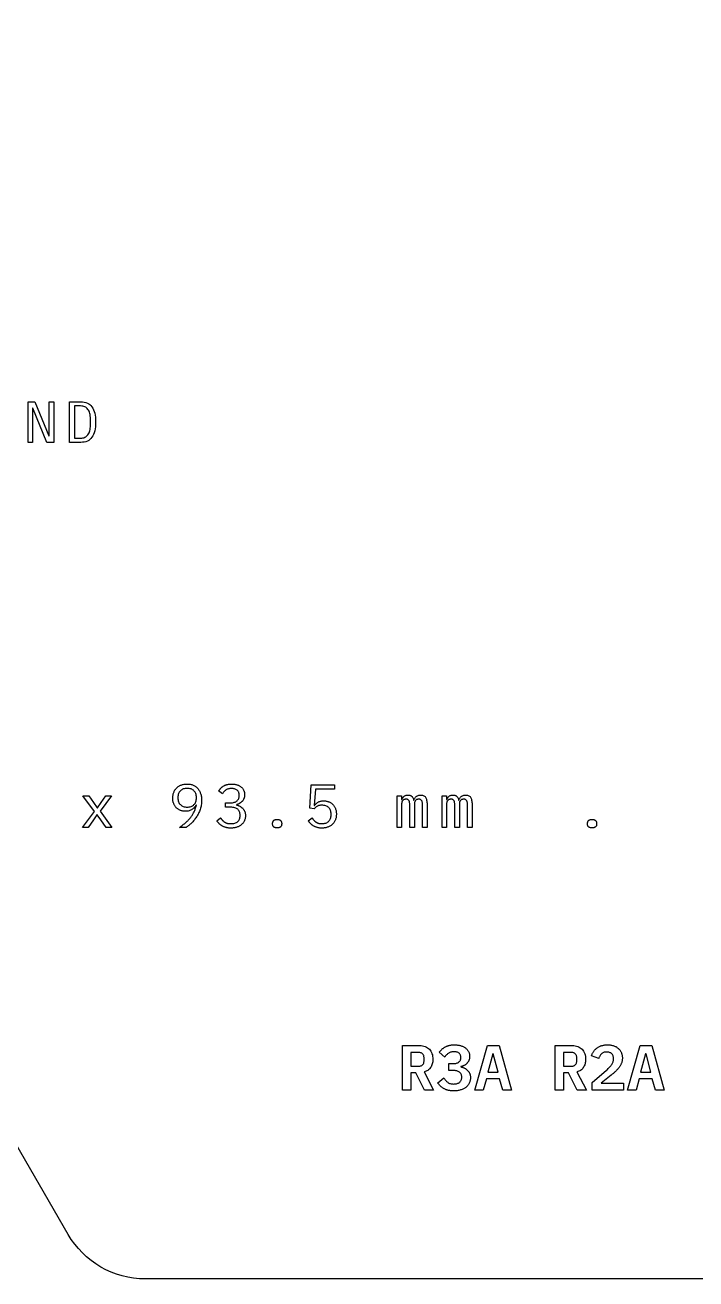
# Model space of a CAD drawing. Header units: metres. Extents: x 0 to 107, y 0 to 94.
# Drawn here: x 24.03 to 48.18, y 0 to 45.17 of the extents above; entities that cross this region are included whole.
import ezdxf

# ---------------------------------------------------------------- set-up
doc = ezdxf.new("R2010")
doc.units = ezdxf.units.M
doc.layers.add('ENGRAVE', color=7, linetype='Continuous')
doc.layers.add('OUTLINE', color=7, linetype='Continuous')

msp = doc.modelspace()

# ---------------------------------------------------------------- linework, layer by layer
at = {"layer": 'ENGRAVE'}
for points in [[(24.899, 31.598), (25.058, 31.598), (25.058, 30.133), (24.808, 30.133), (24.309, 31.367), (24.294, 31.367), (24.294, 30.133), (24.134, 30.133), (24.134, 31.598), (24.384, 31.598), (24.884, 30.364), (24.899, 30.364), (24.899, 31.598)], [(26.467, 31.365), (26.494, 31.31), (26.517, 31.25), (26.536, 31.184), (26.55, 31.113), (26.56, 31.036), (26.567, 30.954), (26.569, 30.866), (26.567, 30.778), (26.56, 30.695), (26.55, 30.618), (26.536, 30.547), (26.517, 30.481), (26.494, 30.421), (26.467, 30.366), (26.436, 30.317), (26.401, 30.274), (26.362, 30.237), (26.318, 30.205), (26.27, 30.179), (26.218, 30.159), (26.161, 30.144), (26.1, 30.136), (26.035, 30.133), (25.626, 30.133), (25.626, 31.598), (26.035, 31.598), (26.1, 31.596), (26.161, 31.587), (26.218, 31.572), (26.27, 31.552), (26.318, 31.526), (26.362, 31.495), (26.401, 31.457), (26.436, 31.414), (26.467, 31.365)], [(26.332, 30.475), (26.347, 30.513), (26.359, 30.555), (26.369, 30.599), (26.376, 30.647), (26.38, 30.698), (26.382, 30.752), (26.382, 30.979), (26.38, 31.033), (26.376, 31.084), (26.369, 31.132), (26.359, 31.176), (26.347, 31.218), (26.332, 31.256), (26.313, 31.291), (26.293, 31.323), (26.269, 31.352), (26.242, 31.377), (26.213, 31.398), (26.182, 31.415), (26.147, 31.428), (26.11, 31.438), (26.07, 31.443), (26.027, 31.445), (25.802, 31.445), (25.802, 30.286), (26.027, 30.286), (26.07, 30.288), (26.11, 30.294), (26.147, 30.303), (26.182, 30.316), (26.213, 30.334), (26.242, 30.354), (26.269, 30.379), (26.293, 30.408), (26.313, 30.44), (26.332, 30.475)], [(30.256, 16.737), (30.238, 16.704), (30.219, 16.672), (30.199, 16.64), (30.179, 16.61), (30.158, 16.58), (30.136, 16.551), (30.114, 16.523), (30.091, 16.496), (30.068, 16.47), (30.044, 16.445), (30.02, 16.42), (29.996, 16.397), (29.971, 16.375), (29.947, 16.354), (29.923, 16.334), (29.899, 16.315), (29.875, 16.297), (29.851, 16.281), (29.828, 16.265), (29.59, 16.265), (29.621, 16.288), (29.651, 16.31), (29.68, 16.332), (29.708, 16.354), (29.736, 16.376), (29.763, 16.398), (29.788, 16.42), (29.813, 16.441), (29.837, 16.463), (29.861, 16.485), (29.883, 16.507), (29.905, 16.529), (29.927, 16.552), (29.947, 16.574), (29.967, 16.597), (29.986, 16.621), (30.004, 16.644), (30.022, 16.668), (30.039, 16.693), (30.055, 16.717), (30.07, 16.743), (30.085, 16.768), (30.098, 16.794), (30.111, 16.821), (30.124, 16.848), (30.136, 16.876), (30.147, 16.905), (30.158, 16.934), (30.168, 16.965), (30.177, 16.996), (30.186, 17.029), (30.195, 17.062), (30.184, 17.066), (30.169, 17.043), (30.153, 17.021), (30.137, 17), (30.119, 16.98), (30.1, 16.96), (30.08, 16.942), (30.059, 16.925), (30.038, 16.909), (30.015, 16.894), (29.99, 16.881), (29.963, 16.871), (29.935, 16.862), (29.905, 16.855), (29.874, 16.85), (29.84, 16.847), (29.806, 16.846), (29.781, 16.847), (29.756, 16.848), (29.732, 16.851), (29.708, 16.854), (29.686, 16.859), (29.663, 16.865), (29.641, 16.871), (29.62, 16.879), (29.599, 16.888), (29.579, 16.897), (29.56, 16.908), (29.541, 16.919), (29.523, 16.932), (29.506, 16.945), (29.49, 16.959), (29.474, 16.974), (29.46, 16.99), (29.446, 17.006), (29.433, 17.024), (29.421, 17.042), (29.409, 17.061), (29.399, 17.08), (29.389, 17.101), (29.38, 17.122), (29.372, 17.144), (29.365, 17.167), (29.359, 17.191), (29.354, 17.215), (29.351, 17.24), (29.348, 17.266), (29.346, 17.292), (29.346, 17.319), (29.346, 17.347), (29.348, 17.374), (29.351, 17.401), (29.355, 17.427), (29.36, 17.452), (29.366, 17.477), (29.374, 17.501), (29.382, 17.525), (29.392, 17.548), (29.402, 17.57), (29.414, 17.591), (29.426, 17.612), (29.44, 17.631), (29.454, 17.65), (29.47, 17.668), (29.487, 17.685), (29.504, 17.702), (29.522, 17.717), (29.542, 17.732), (29.562, 17.745), (29.583, 17.758), (29.604, 17.769), (29.627, 17.78), (29.65, 17.79), (29.675, 17.799), (29.7, 17.806), (29.725, 17.813), (29.751, 17.818), (29.778, 17.822), (29.806, 17.825), (29.834, 17.827), (29.863, 17.827), (29.893, 17.827), (29.922, 17.825), (29.95, 17.822), (29.978, 17.817), (30.005, 17.811), (30.031, 17.804), (30.056, 17.796), (30.081, 17.787), (30.104, 17.776), (30.127, 17.764), (30.149, 17.751), (30.17, 17.737), (30.19, 17.722), (30.209, 17.706), (30.227, 17.688), (30.244, 17.67), (30.261, 17.651), (30.276, 17.63), (30.29, 17.608), (30.304, 17.586), (30.316, 17.562), (30.328, 17.537), (30.338, 17.511), (30.348, 17.484), (30.356, 17.456), (30.364, 17.428), (30.37, 17.398), (30.375, 17.368), (30.379, 17.336), (30.382, 17.304), (30.384, 17.271), (30.384, 17.238), (30.383, 17.195), (30.381, 17.153), (30.377, 17.112), (30.371, 17.071), (30.364, 17.031), (30.355, 16.992), (30.345, 16.953), (30.332, 16.915), (30.319, 16.878), (30.305, 16.842), (30.29, 16.806), (30.273, 16.771), (30.256, 16.737)], [(30.185, 17.219), (30.192, 17.252), (30.196, 17.288), (30.197, 17.326), (30.197, 17.343), (30.196, 17.381), (30.192, 17.417), (30.185, 17.451), (30.175, 17.482), (30.163, 17.511), (30.148, 17.538), (30.131, 17.563), (30.11, 17.585), (30.087, 17.605), (30.062, 17.623), (30.035, 17.638), (30.005, 17.65), (29.974, 17.659), (29.94, 17.666), (29.903, 17.67), (29.865, 17.671), (29.826, 17.67), (29.79, 17.666), (29.756, 17.659), (29.724, 17.65), (29.695, 17.638), (29.668, 17.623), (29.643, 17.605), (29.62, 17.585), (29.599, 17.563), (29.582, 17.538), (29.567, 17.511), (29.554, 17.482), (29.545, 17.451), (29.538, 17.417), (29.534, 17.381), (29.533, 17.343), (29.533, 17.326), (29.534, 17.288), (29.538, 17.252), (29.545, 17.219), (29.554, 17.187), (29.567, 17.158), (29.582, 17.131), (29.599, 17.106), (29.62, 17.084), (29.643, 17.064), (29.668, 17.046), (29.695, 17.031), (29.724, 17.019), (29.756, 17.01), (29.79, 17.003), (29.826, 16.999), (29.865, 16.998), (29.903, 16.999), (29.94, 17.003), (29.974, 17.01), (30.005, 17.019), (30.035, 17.031), (30.062, 17.046), (30.087, 17.064), (30.11, 17.084), (30.131, 17.106), (30.148, 17.131), (30.163, 17.158), (30.175, 17.187), (30.185, 17.219)], [(31.72, 17.303), (31.729, 17.327), (31.735, 17.351), (31.739, 17.378), (31.74, 17.405), (31.74, 17.42), (31.739, 17.45), (31.735, 17.478), (31.729, 17.504), (31.721, 17.528), (31.71, 17.55), (31.696, 17.571), (31.68, 17.589), (31.662, 17.605), (31.642, 17.62), (31.62, 17.632), (31.597, 17.643), (31.572, 17.651), (31.546, 17.658), (31.518, 17.663), (31.489, 17.666), (31.459, 17.667), (31.428, 17.666), (31.4, 17.663), (31.373, 17.659), (31.347, 17.653), (31.323, 17.646), (31.3, 17.636), (31.279, 17.626), (31.259, 17.613), (31.241, 17.599), (31.223, 17.584), (31.206, 17.568), (31.19, 17.55), (31.175, 17.532), (31.161, 17.513), (31.148, 17.492), (31.135, 17.471), (30.997, 17.577), (31.004, 17.588), (31.012, 17.6), (31.02, 17.611), (31.028, 17.622), (31.037, 17.634), (31.047, 17.645), (31.057, 17.657), (31.067, 17.668), (31.078, 17.679), (31.089, 17.69), (31.1, 17.7), (31.112, 17.71), (31.125, 17.72), (31.138, 17.73), (31.151, 17.739), (31.165, 17.748), (31.179, 17.757), (31.194, 17.765), (31.209, 17.773), (31.225, 17.78), (31.242, 17.787), (31.259, 17.794), (31.277, 17.8), (31.295, 17.805), (31.313, 17.811), (31.333, 17.815), (31.353, 17.819), (31.374, 17.822), (31.395, 17.824), (31.417, 17.826), (31.44, 17.827), (31.463, 17.827), (31.488, 17.827), (31.512, 17.826), (31.535, 17.824), (31.559, 17.821), (31.582, 17.817), (31.604, 17.813), (31.626, 17.808), (31.648, 17.802), (31.669, 17.795), (31.689, 17.788), (31.709, 17.78), (31.728, 17.771), (31.746, 17.761), (31.764, 17.751), (31.781, 17.739), (31.797, 17.727), (31.813, 17.715), (31.828, 17.701), (31.841, 17.687), (31.854, 17.672), (31.866, 17.656), (31.878, 17.64), (31.888, 17.623), (31.897, 17.605), (31.906, 17.587), (31.913, 17.568), (31.92, 17.548), (31.925, 17.528), (31.929, 17.507), (31.931, 17.485), (31.933, 17.463), (31.934, 17.44), (31.933, 17.422), (31.932, 17.404), (31.931, 17.386), (31.928, 17.369), (31.925, 17.353), (31.921, 17.337), (31.916, 17.321), (31.911, 17.306), (31.905, 17.291), (31.898, 17.277), (31.891, 17.264), (31.883, 17.25), (31.875, 17.238), (31.866, 17.226), (31.857, 17.214), (31.847, 17.203), (31.836, 17.192), (31.826, 17.181), (31.814, 17.171), (31.803, 17.162), (31.79, 17.153), (31.778, 17.144), (31.765, 17.136), (31.751, 17.128), (31.737, 17.12), (31.723, 17.113), (31.709, 17.107), (31.695, 17.101), (31.68, 17.095), (31.665, 17.09), (31.65, 17.086), (31.635, 17.082), (31.635, 17.073), (31.65, 17.069), (31.666, 17.065), (31.682, 17.061), (31.697, 17.055), (31.713, 17.05), (31.728, 17.044), (31.743, 17.037), (31.758, 17.03), (31.772, 17.022), (31.787, 17.014), (31.8, 17.005), (31.814, 16.996), (31.827, 16.986), (31.839, 16.975), (31.852, 16.964), (31.863, 16.953), (31.875, 16.941), (31.885, 16.928), (31.895, 16.915), (31.905, 16.901), (31.914, 16.886), (31.922, 16.871), (31.93, 16.855), (31.937, 16.838), (31.944, 16.821), (31.949, 16.804), (31.954, 16.786), (31.958, 16.767), (31.961, 16.747), (31.963, 16.727), (31.964, 16.707), (31.965, 16.686), (31.964, 16.661), (31.962, 16.637), (31.959, 16.614), (31.955, 16.591), (31.95, 16.568), (31.943, 16.546), (31.935, 16.525), (31.926, 16.504), (31.916, 16.484), (31.905, 16.464), (31.893, 16.446), (31.88, 16.428), (31.866, 16.41), (31.851, 16.394), (31.835, 16.378), (31.818, 16.363), (31.8, 16.349), (31.782, 16.336), (31.762, 16.323), (31.742, 16.311), (31.72, 16.3), (31.698, 16.29), (31.675, 16.281), (31.651, 16.272), (31.626, 16.264), (31.601, 16.258), (31.575, 16.252), (31.548, 16.247), (31.521, 16.244), (31.492, 16.241), (31.464, 16.239), (31.434, 16.239), (31.409, 16.239), (31.385, 16.24), (31.362, 16.242), (31.339, 16.244), (31.317, 16.248), (31.296, 16.251), (31.275, 16.256), (31.255, 16.261), (31.236, 16.267), (31.217, 16.273), (31.199, 16.28), (31.181, 16.287), (31.164, 16.294), (31.148, 16.303), (31.132, 16.311), (31.116, 16.32), (31.102, 16.33), (31.087, 16.34), (31.073, 16.35), (31.06, 16.36), (31.047, 16.371), (31.034, 16.381), (31.022, 16.393), (31.011, 16.404), (31, 16.416), (30.989, 16.427), (30.978, 16.439), (30.968, 16.451), (30.958, 16.463), (30.949, 16.476), (30.94, 16.488), (30.931, 16.501), (31.069, 16.606), (31.077, 16.595), (31.085, 16.584), (31.093, 16.573), (31.101, 16.562), (31.109, 16.552), (31.117, 16.542), (31.125, 16.532), (31.133, 16.523), (31.141, 16.514), (31.15, 16.505), (31.159, 16.496), (31.168, 16.488), (31.178, 16.48), (31.188, 16.472), (31.198, 16.465), (31.209, 16.458), (31.22, 16.451), (31.231, 16.445), (31.243, 16.439), (31.255, 16.433), (31.267, 16.428), (31.28, 16.423), (31.293, 16.419), (31.307, 16.415), (31.321, 16.411), (31.335, 16.408), (31.35, 16.406), (31.366, 16.403), (31.382, 16.402), (31.399, 16.401), (31.416, 16.4), (31.434, 16.4), (31.474, 16.401), (31.511, 16.404), (31.546, 16.41), (31.578, 16.418), (31.608, 16.429), (31.636, 16.442), (31.661, 16.457), (31.684, 16.474), (31.704, 16.494), (31.722, 16.516), (31.737, 16.539), (31.749, 16.565), (31.759, 16.593), (31.766, 16.622), (31.77, 16.654), (31.771, 16.688), (31.771, 16.705), (31.77, 16.739), (31.766, 16.77), (31.759, 16.799), (31.75, 16.826), (31.738, 16.852), (31.723, 16.875), (31.706, 16.897), (31.686, 16.917), (31.664, 16.934), (31.639, 16.949), (31.611, 16.962), (31.58, 16.973), (31.547, 16.981), (31.512, 16.987), (31.473, 16.99), (31.432, 16.991), (31.25, 16.991), (31.25, 17.15), (31.419, 17.15), (31.458, 17.151), (31.494, 17.154), (31.528, 17.16), (31.559, 17.168), (31.588, 17.178), (31.615, 17.19), (31.639, 17.205), (31.66, 17.221), (31.679, 17.24), (31.695, 17.26), (31.709, 17.281), (31.72, 17.303)], [(34.598, 17.186), (34.618, 17.195), (34.64, 17.203), (34.663, 17.209), (34.688, 17.214), (34.715, 17.217), (34.743, 17.219), (34.773, 17.22), (34.798, 17.22), (34.823, 17.218), (34.847, 17.216), (34.87, 17.212), (34.893, 17.208), (34.916, 17.202), (34.938, 17.196), (34.959, 17.188), (34.98, 17.18), (35, 17.17), (35.02, 17.16), (35.038, 17.149), (35.056, 17.137), (35.073, 17.124), (35.09, 17.11), (35.106, 17.095), (35.121, 17.079), (35.135, 17.062), (35.148, 17.045), (35.161, 17.027), (35.172, 17.008), (35.183, 16.988), (35.193, 16.968), (35.202, 16.946), (35.211, 16.924), (35.218, 16.901), (35.224, 16.878), (35.229, 16.853), (35.233, 16.828), (35.235, 16.802), (35.237, 16.775), (35.238, 16.747), (35.237, 16.719), (35.235, 16.692), (35.233, 16.666), (35.229, 16.64), (35.224, 16.614), (35.218, 16.589), (35.211, 16.565), (35.202, 16.541), (35.193, 16.519), (35.183, 16.496), (35.171, 16.475), (35.159, 16.455), (35.145, 16.435), (35.131, 16.416), (35.115, 16.398), (35.099, 16.381), (35.081, 16.365), (35.063, 16.349), (35.044, 16.335), (35.024, 16.321), (35.003, 16.309), (34.981, 16.297), (34.958, 16.286), (34.934, 16.276), (34.909, 16.268), (34.884, 16.26), (34.858, 16.254), (34.831, 16.248), (34.803, 16.244), (34.774, 16.241), (34.744, 16.24), (34.714, 16.239), (34.69, 16.239), (34.667, 16.24), (34.644, 16.242), (34.622, 16.244), (34.601, 16.248), (34.581, 16.251), (34.561, 16.256), (34.541, 16.261), (34.523, 16.267), (34.504, 16.273), (34.487, 16.28), (34.47, 16.287), (34.453, 16.294), (34.437, 16.303), (34.422, 16.311), (34.407, 16.32), (34.393, 16.33), (34.379, 16.34), (34.365, 16.35), (34.352, 16.36), (34.34, 16.371), (34.328, 16.381), (34.316, 16.393), (34.305, 16.404), (34.294, 16.416), (34.283, 16.427), (34.273, 16.439), (34.263, 16.451), (34.253, 16.463), (34.244, 16.476), (34.234, 16.488), (34.226, 16.501), (34.364, 16.606), (34.372, 16.595), (34.38, 16.584), (34.387, 16.573), (34.395, 16.562), (34.403, 16.552), (34.411, 16.542), (34.419, 16.532), (34.427, 16.523), (34.435, 16.514), (34.443, 16.505), (34.452, 16.496), (34.461, 16.488), (34.471, 16.48), (34.48, 16.472), (34.49, 16.465), (34.501, 16.458), (34.511, 16.451), (34.522, 16.445), (34.533, 16.439), (34.545, 16.433), (34.557, 16.428), (34.569, 16.423), (34.582, 16.419), (34.595, 16.415), (34.609, 16.411), (34.623, 16.408), (34.637, 16.406), (34.652, 16.403), (34.668, 16.402), (34.684, 16.401), (34.701, 16.4), (34.718, 16.4), (34.757, 16.401), (34.793, 16.405), (34.827, 16.412), (34.858, 16.421), (34.888, 16.433), (34.915, 16.448), (34.939, 16.465), (34.961, 16.485), (34.981, 16.508), (34.999, 16.532), (35.013, 16.559), (35.025, 16.588), (35.034, 16.618), (35.041, 16.651), (35.045, 16.686), (35.046, 16.723), (35.046, 16.741), (35.045, 16.777), (35.041, 16.812), (35.034, 16.845), (35.025, 16.876), (35.013, 16.905), (34.998, 16.931), (34.98, 16.956), (34.96, 16.978), (34.938, 16.998), (34.913, 17.016), (34.885, 17.03), (34.856, 17.043), (34.824, 17.052), (34.79, 17.059), (34.753, 17.063), (34.714, 17.064), (34.687, 17.063), (34.662, 17.062), (34.638, 17.059), (34.616, 17.055), (34.596, 17.049), (34.577, 17.043), (34.559, 17.035), (34.543, 17.027), (34.528, 17.017), (34.514, 17.007), (34.499, 16.996), (34.485, 16.985), (34.472, 16.973), (34.458, 16.961), (34.445, 16.948), (34.432, 16.934), (34.276, 16.956), (34.331, 17.801), (35.167, 17.801), (35.167, 17.64), (34.481, 17.64), (34.437, 17.053), (34.452, 17.053), (34.467, 17.072), (34.482, 17.089), (34.497, 17.106), (34.513, 17.122), (34.529, 17.137), (34.545, 17.151), (34.562, 17.163), (34.58, 17.175), (34.598, 17.186)], [(26.942, 16.265), (26.75, 16.532), (26.621, 16.712), (26.612, 16.712), (26.486, 16.532), (26.302, 16.265), (26.099, 16.265), (26.522, 16.842), (26.11, 17.401), (26.321, 17.401), (26.493, 17.161), (26.629, 16.972), (26.638, 16.972), (26.77, 17.161), (26.94, 17.401), (27.142, 17.401), (26.726, 16.844), (27.153, 16.265), (26.942, 16.265)], [(37.658, 17.369), (37.67, 17.381), (37.683, 17.392), (37.697, 17.401), (37.713, 17.409), (37.73, 17.415), (37.749, 17.42), (37.769, 17.424), (37.79, 17.426), (37.813, 17.427), (37.837, 17.426), (37.859, 17.424), (37.88, 17.42), (37.9, 17.415), (37.917, 17.408), (37.933, 17.399), (37.948, 17.389), (37.961, 17.377), (37.972, 17.365), (37.982, 17.351), (37.992, 17.336), (38, 17.321), (38.006, 17.304), (38.012, 17.287), (38.017, 17.268), (38.02, 17.249), (38.027, 17.249), (38.035, 17.268), (38.044, 17.286), (38.053, 17.303), (38.064, 17.319), (38.075, 17.335), (38.088, 17.349), (38.101, 17.363), (38.115, 17.376), (38.13, 17.388), (38.146, 17.399), (38.164, 17.407), (38.183, 17.414), (38.203, 17.42), (38.225, 17.424), (38.248, 17.426), (38.273, 17.427), (38.306, 17.425), (38.337, 17.421), (38.364, 17.413), (38.389, 17.403), (38.411, 17.389), (38.43, 17.373), (38.446, 17.353), (38.459, 17.33), (38.47, 17.305), (38.48, 17.277), (38.488, 17.246), (38.494, 17.212), (38.5, 17.177), (38.503, 17.138), (38.505, 17.097), (38.506, 17.053), (38.506, 16.265), (38.343, 16.265), (38.343, 17.024), (38.343, 17.059), (38.342, 17.091), (38.339, 17.121), (38.336, 17.147), (38.332, 17.171), (38.327, 17.192), (38.321, 17.21), (38.314, 17.226), (38.305, 17.239), (38.296, 17.25), (38.284, 17.26), (38.272, 17.268), (38.257, 17.274), (38.241, 17.278), (38.224, 17.281), (38.205, 17.282), (38.188, 17.281), (38.171, 17.279), (38.156, 17.275), (38.141, 17.27), (38.127, 17.264), (38.114, 17.256), (38.102, 17.247), (38.09, 17.237), (38.08, 17.225), (38.071, 17.211), (38.064, 17.196), (38.057, 17.18), (38.053, 17.162), (38.049, 17.142), (38.047, 17.122), (38.046, 17.099), (38.046, 16.265), (37.884, 16.265), (37.884, 17.024), (37.883, 17.059), (37.882, 17.091), (37.879, 17.121), (37.876, 17.147), (37.872, 17.171), (37.867, 17.192), (37.861, 17.21), (37.854, 17.226), (37.846, 17.239), (37.836, 17.25), (37.825, 17.26), (37.812, 17.268), (37.798, 17.274), (37.783, 17.278), (37.766, 17.281), (37.747, 17.282), (37.73, 17.281), (37.714, 17.279), (37.698, 17.275), (37.683, 17.27), (37.669, 17.264), (37.656, 17.256), (37.643, 17.247), (37.632, 17.237), (37.621, 17.225), (37.612, 17.211), (37.604, 17.196), (37.598, 17.18), (37.593, 17.162), (37.589, 17.142), (37.587, 17.122), (37.587, 17.099), (37.587, 16.265), (37.424, 16.265), (37.424, 17.401), (37.587, 17.401), (37.587, 17.269), (37.595, 17.269), (37.602, 17.285), (37.61, 17.3), (37.618, 17.315), (37.627, 17.33), (37.637, 17.343), (37.647, 17.356), (37.658, 17.369)], [(39.29, 17.381), (39.303, 17.392), (39.317, 17.401), (39.333, 17.409), (39.35, 17.415), (39.369, 17.42), (39.389, 17.424), (39.41, 17.426), (39.433, 17.427), (39.457, 17.426), (39.479, 17.424), (39.5, 17.42), (39.52, 17.415), (39.537, 17.408), (39.553, 17.399), (39.568, 17.389), (39.581, 17.377), (39.592, 17.365), (39.602, 17.351), (39.612, 17.336), (39.62, 17.321), (39.626, 17.304), (39.632, 17.287), (39.637, 17.268), (39.64, 17.249), (39.647, 17.249), (39.655, 17.268), (39.664, 17.286), (39.673, 17.303), (39.684, 17.319), (39.695, 17.335), (39.708, 17.349), (39.721, 17.363), (39.735, 17.376), (39.75, 17.388), (39.766, 17.399), (39.784, 17.407), (39.803, 17.414), (39.823, 17.42), (39.845, 17.424), (39.868, 17.426), (39.893, 17.427), (39.926, 17.425), (39.957, 17.421), (39.984, 17.413), (40.009, 17.403), (40.031, 17.389), (40.05, 17.373), (40.066, 17.353), (40.079, 17.33), (40.09, 17.305), (40.1, 17.277), (40.108, 17.246), (40.114, 17.212), (40.12, 17.177), (40.123, 17.138), (40.125, 17.097), (40.126, 17.053), (40.126, 16.265), (39.963, 16.265), (39.963, 17.024), (39.963, 17.059), (39.962, 17.091), (39.959, 17.121), (39.956, 17.147), (39.952, 17.171), (39.947, 17.192), (39.941, 17.21), (39.934, 17.226), (39.925, 17.239), (39.916, 17.25), (39.904, 17.26), (39.892, 17.268), (39.877, 17.274), (39.861, 17.278), (39.844, 17.281), (39.825, 17.282), (39.808, 17.281), (39.791, 17.279), (39.776, 17.275), (39.761, 17.27), (39.747, 17.264), (39.734, 17.256), (39.722, 17.247), (39.71, 17.237), (39.7, 17.225), (39.691, 17.211), (39.684, 17.196), (39.677, 17.18), (39.673, 17.162), (39.669, 17.142), (39.667, 17.122), (39.666, 17.099), (39.666, 16.265), (39.504, 16.265), (39.504, 17.024), (39.503, 17.059), (39.502, 17.091), (39.499, 17.121), (39.496, 17.147), (39.492, 17.171), (39.487, 17.192), (39.481, 17.21), (39.474, 17.226), (39.466, 17.239), (39.456, 17.25), (39.445, 17.26), (39.432, 17.268), (39.418, 17.274), (39.403, 17.278), (39.386, 17.281), (39.367, 17.282), (39.35, 17.281), (39.334, 17.279), (39.318, 17.275), (39.303, 17.27), (39.289, 17.264), (39.276, 17.256), (39.263, 17.247), (39.252, 17.237), (39.241, 17.225), (39.232, 17.211), (39.224, 17.196), (39.218, 17.18), (39.213, 17.162), (39.209, 17.142), (39.207, 17.122), (39.207, 17.099), (39.207, 16.265), (39.044, 16.265), (39.044, 17.401), (39.207, 17.401), (39.207, 17.269), (39.215, 17.269), (39.222, 17.285), (39.23, 17.3), (39.238, 17.315), (39.247, 17.33), (39.257, 17.343), (39.267, 17.356), (39.278, 17.369), (39.29, 17.381)], [(32.951, 16.325), (32.947, 16.337), (32.944, 16.35), (32.943, 16.364), (32.942, 16.378), (32.942, 16.417), (32.943, 16.431), (32.944, 16.445), (32.947, 16.457), (32.951, 16.469), (32.956, 16.481), (32.963, 16.492), (32.97, 16.502), (32.978, 16.512), (32.988, 16.521), (33, 16.528), (33.013, 16.535), (33.028, 16.54), (33.045, 16.544), (33.063, 16.547), (33.083, 16.549), (33.105, 16.549), (33.127, 16.549), (33.147, 16.547), (33.165, 16.544), (33.182, 16.54), (33.197, 16.535), (33.21, 16.528), (33.222, 16.521), (33.231, 16.512), (33.24, 16.502), (33.247, 16.492), (33.254, 16.481), (33.259, 16.469), (33.263, 16.457), (33.265, 16.445), (33.267, 16.431), (33.268, 16.417), (33.268, 16.378), (33.267, 16.364), (33.265, 16.35), (33.263, 16.337), (33.259, 16.325), (33.254, 16.314), (33.247, 16.303), (33.24, 16.293), (33.231, 16.283), (33.222, 16.274), (33.21, 16.267), (33.197, 16.26), (33.182, 16.255), (33.165, 16.251), (33.147, 16.248), (33.127, 16.246), (33.105, 16.246), (33.083, 16.246), (33.063, 16.248), (33.045, 16.251), (33.028, 16.255), (33.013, 16.26), (33, 16.267), (32.988, 16.274), (32.978, 16.283), (32.97, 16.293), (32.963, 16.303), (32.956, 16.314), (32.951, 16.325)], [(44.296, 16.314), (44.291, 16.325), (44.287, 16.337), (44.284, 16.35), (44.283, 16.364), (44.282, 16.378), (44.282, 16.417), (44.283, 16.431), (44.284, 16.445), (44.287, 16.457), (44.291, 16.469), (44.296, 16.481), (44.303, 16.492), (44.31, 16.502), (44.318, 16.512), (44.328, 16.521), (44.34, 16.528), (44.353, 16.535), (44.368, 16.54), (44.385, 16.544), (44.403, 16.547), (44.423, 16.549), (44.445, 16.549), (44.467, 16.549), (44.487, 16.547), (44.505, 16.544), (44.522, 16.54), (44.537, 16.535), (44.55, 16.528), (44.562, 16.521), (44.571, 16.512), (44.58, 16.502), (44.587, 16.492), (44.594, 16.481), (44.599, 16.469), (44.603, 16.457), (44.605, 16.445), (44.607, 16.431), (44.608, 16.417), (44.608, 16.378), (44.607, 16.364), (44.605, 16.35), (44.603, 16.337), (44.599, 16.325), (44.594, 16.314), (44.587, 16.303), (44.58, 16.293), (44.571, 16.283), (44.562, 16.274), (44.55, 16.267), (44.537, 16.26), (44.522, 16.255), (44.505, 16.251), (44.487, 16.248), (44.467, 16.246), (44.445, 16.246), (44.423, 16.246), (44.403, 16.248), (44.385, 16.251), (44.368, 16.255), (44.353, 16.26), (44.34, 16.267), (44.328, 16.274), (44.318, 16.283), (44.31, 16.293), (44.303, 16.303), (44.296, 16.314)], [(38.479, 8.353), (38.518, 8.33), (38.554, 8.303), (38.587, 8.272), (38.616, 8.237), (38.642, 8.199), (38.663, 8.158), (38.68, 8.114), (38.694, 8.068), (38.704, 8.018), (38.71, 7.965), (38.711, 7.909), (38.71, 7.865), (38.706, 7.824), (38.7, 7.784), (38.691, 7.746), (38.68, 7.709), (38.666, 7.675), (38.649, 7.642), (38.63, 7.611), (38.608, 7.582), (38.585, 7.556), (38.559, 7.533), (38.531, 7.512), (38.5, 7.494), (38.468, 7.479), (38.433, 7.467), (38.396, 7.458), (38.739, 6.8), (38.408, 6.8), (38.102, 7.423), (37.92, 7.423), (37.92, 6.8), (37.619, 6.8), (37.619, 8.405), (38.228, 8.405), (38.285, 8.403), (38.339, 8.397), (38.389, 8.387), (38.435, 8.372), (38.479, 8.353)], [(38.341, 7.707), (38.354, 7.721), (38.364, 7.736), (38.373, 7.753), (38.381, 7.771), (38.387, 7.792), (38.391, 7.815), (38.393, 7.839), (38.394, 7.865), (38.394, 7.952), (38.393, 7.978), (38.391, 8.003), (38.387, 8.025), (38.381, 8.046), (38.373, 8.065), (38.364, 8.081), (38.354, 8.097), (38.341, 8.11), (38.327, 8.121), (38.31, 8.131), (38.292, 8.14), (38.271, 8.147), (38.248, 8.152), (38.223, 8.156), (38.196, 8.159), (38.166, 8.159), (37.92, 8.159), (37.92, 7.658), (38.166, 7.658), (38.196, 7.659), (38.223, 7.661), (38.248, 7.665), (38.271, 7.67), (38.292, 7.677), (38.31, 7.686), (38.327, 7.696), (38.341, 7.707)], [(39.653, 7.814), (39.669, 7.829), (39.683, 7.845), (39.695, 7.862), (39.704, 7.879), (39.712, 7.898), (39.717, 7.917), (39.72, 7.938), (39.721, 7.959), (39.721, 7.975), (39.72, 7.999), (39.717, 8.022), (39.712, 8.043), (39.705, 8.063), (39.696, 8.082), (39.684, 8.099), (39.671, 8.115), (39.656, 8.129), (39.638, 8.142), (39.62, 8.154), (39.599, 8.163), (39.578, 8.171), (39.554, 8.177), (39.529, 8.181), (39.503, 8.184), (39.475, 8.185), (39.448, 8.184), (39.422, 8.181), (39.396, 8.177), (39.372, 8.172), (39.348, 8.165), (39.325, 8.156), (39.303, 8.146), (39.282, 8.134), (39.262, 8.121), (39.242, 8.106), (39.223, 8.09), (39.205, 8.073), (39.187, 8.055), (39.171, 8.035), (39.155, 8.014), (39.139, 7.991), (38.944, 8.166), (38.954, 8.18), (38.965, 8.193), (38.976, 8.207), (38.988, 8.22), (39, 8.233), (39.012, 8.246), (39.024, 8.258), (39.037, 8.271), (39.05, 8.283), (39.064, 8.295), (39.078, 8.306), (39.092, 8.317), (39.107, 8.327), (39.122, 8.337), (39.138, 8.347), (39.154, 8.356), (39.171, 8.365), (39.188, 8.373), (39.205, 8.381), (39.223, 8.388), (39.242, 8.395), (39.261, 8.401), (39.28, 8.407), (39.3, 8.412), (39.321, 8.417), (39.342, 8.421), (39.364, 8.425), (39.387, 8.428), (39.41, 8.43), (39.434, 8.432), (39.459, 8.433), (39.484, 8.433), (39.514, 8.433), (39.544, 8.431), (39.573, 8.429), (39.601, 8.426), (39.629, 8.422), (39.656, 8.417), (39.683, 8.411), (39.709, 8.404), (39.734, 8.397), (39.758, 8.388), (39.781, 8.379), (39.803, 8.369), (39.825, 8.358), (39.845, 8.346), (39.865, 8.334), (39.883, 8.32), (39.901, 8.306), (39.918, 8.291), (39.933, 8.276), (39.948, 8.26), (39.961, 8.243), (39.974, 8.225), (39.985, 8.207), (39.996, 8.188), (40.005, 8.168), (40.014, 8.148), (40.021, 8.128), (40.026, 8.106), (40.031, 8.084), (40.034, 8.061), (40.036, 8.038), (40.036, 8.014), (40.036, 7.996), (40.035, 7.977), (40.033, 7.959), (40.03, 7.942), (40.026, 7.925), (40.022, 7.908), (40.017, 7.892), (40.011, 7.876), (40.004, 7.861), (39.997, 7.846), (39.99, 7.832), (39.981, 7.818), (39.973, 7.805), (39.963, 7.792), (39.953, 7.78), (39.943, 7.768), (39.932, 7.757), (39.921, 7.746), (39.909, 7.736), (39.897, 7.726), (39.885, 7.717), (39.872, 7.708), (39.858, 7.7), (39.844, 7.692), (39.83, 7.685), (39.816, 7.678), (39.801, 7.672), (39.786, 7.667), (39.771, 7.661), (39.755, 7.657), (39.739, 7.652), (39.723, 7.649), (39.723, 7.637), (39.741, 7.633), (39.759, 7.629), (39.776, 7.624), (39.792, 7.619), (39.809, 7.613), (39.825, 7.607), (39.841, 7.6), (39.857, 7.592), (39.872, 7.584), (39.887, 7.576), (39.901, 7.567), (39.915, 7.557), (39.928, 7.547), (39.941, 7.536), (39.953, 7.525), (39.965, 7.513), (39.976, 7.501), (39.987, 7.488), (39.997, 7.474), (40.006, 7.46), (40.015, 7.445), (40.024, 7.43), (40.031, 7.414), (40.039, 7.397), (40.045, 7.38), (40.051, 7.362), (40.055, 7.344), (40.059, 7.325), (40.062, 7.305), (40.064, 7.285), (40.066, 7.265), (40.066, 7.244), (40.065, 7.218), (40.063, 7.192), (40.06, 7.167), (40.055, 7.143), (40.049, 7.119), (40.042, 7.096), (40.033, 7.073), (40.022, 7.051), (40.011, 7.029), (39.998, 7.009), (39.985, 6.989), (39.97, 6.97), (39.954, 6.951), (39.937, 6.934), (39.919, 6.917), (39.899, 6.901), (39.879, 6.886), (39.858, 6.872), (39.835, 6.859), (39.812, 6.846), (39.788, 6.835), (39.762, 6.824), (39.736, 6.815), (39.709, 6.806), (39.68, 6.798), (39.651, 6.791), (39.621, 6.785), (39.59, 6.781), (39.559, 6.777), (39.526, 6.774), (39.493, 6.773), (39.459, 6.772), (39.431, 6.773), (39.403, 6.774), (39.376, 6.776), (39.35, 6.778), (39.325, 6.782), (39.301, 6.786), (39.277, 6.791), (39.254, 6.797), (39.232, 6.803), (39.211, 6.81), (39.19, 6.817), (39.17, 6.825), (39.15, 6.833), (39.131, 6.842), (39.113, 6.852), (39.096, 6.862), (39.079, 6.873), (39.062, 6.884), (39.046, 6.895), (39.031, 6.907), (39.016, 6.919), (39.002, 6.931), (38.989, 6.944), (38.976, 6.958), (38.963, 6.971), (38.951, 6.985), (38.94, 6.999), (38.928, 7.012), (38.917, 7.026), (38.907, 7.041), (38.896, 7.055), (38.886, 7.069), (39.109, 7.242), (39.124, 7.218), (39.139, 7.195), (39.156, 7.174), (39.172, 7.154), (39.19, 7.134), (39.208, 7.116), (39.227, 7.099), (39.246, 7.083), (39.267, 7.068), (39.29, 7.056), (39.314, 7.045), (39.34, 7.036), (39.368, 7.03), (39.398, 7.025), (39.43, 7.022), (39.464, 7.021), (39.497, 7.022), (39.529, 7.025), (39.558, 7.03), (39.586, 7.037), (39.611, 7.046), (39.635, 7.056), (39.657, 7.069), (39.676, 7.084), (39.694, 7.101), (39.709, 7.119), (39.722, 7.138), (39.732, 7.16), (39.741, 7.182), (39.746, 7.207), (39.75, 7.233), (39.751, 7.26), (39.751, 7.278), (39.75, 7.305), (39.746, 7.33), (39.74, 7.354), (39.731, 7.376), (39.72, 7.396), (39.706, 7.415), (39.689, 7.432), (39.671, 7.447), (39.649, 7.461), (39.626, 7.473), (39.601, 7.483), (39.573, 7.491), (39.544, 7.498), (39.512, 7.502), (39.479, 7.505), (39.443, 7.506), (39.282, 7.506), (39.282, 7.757), (39.441, 7.757), (39.476, 7.758), (39.508, 7.76), (39.538, 7.765), (39.566, 7.771), (39.592, 7.779), (39.615, 7.789), (39.635, 7.801), (39.653, 7.814)], [(40.639, 7.207), (40.528, 6.8), (40.225, 6.8), (40.676, 8.405), (41.094, 8.405), (41.547, 6.8), (41.228, 6.8), (41.115, 7.207), (40.639, 7.207)], [(43.979, 8.353), (44.018, 8.33), (44.054, 8.303), (44.087, 8.272), (44.116, 8.237), (44.142, 8.199), (44.163, 8.158), (44.18, 8.114), (44.194, 8.068), (44.204, 8.018), (44.21, 7.965), (44.211, 7.909), (44.21, 7.865), (44.206, 7.824), (44.2, 7.784), (44.191, 7.746), (44.18, 7.709), (44.166, 7.675), (44.149, 7.642), (44.13, 7.611), (44.108, 7.582), (44.085, 7.556), (44.059, 7.533), (44.031, 7.512), (44, 7.494), (43.968, 7.479), (43.933, 7.467), (43.896, 7.458), (44.239, 6.8), (43.908, 6.8), (43.602, 7.423), (43.42, 7.423), (43.42, 6.8), (43.119, 6.8), (43.119, 8.405), (43.728, 8.405), (43.785, 8.403), (43.839, 8.397), (43.889, 8.387), (43.935, 8.372), (43.979, 8.353)], [(43.841, 7.707), (43.854, 7.721), (43.864, 7.736), (43.873, 7.753), (43.881, 7.771), (43.887, 7.792), (43.891, 7.815), (43.893, 7.839), (43.894, 7.865), (43.894, 7.952), (43.893, 7.978), (43.891, 8.003), (43.887, 8.025), (43.881, 8.046), (43.873, 8.065), (43.864, 8.081), (43.854, 8.097), (43.841, 8.11), (43.827, 8.121), (43.81, 8.131), (43.792, 8.14), (43.771, 8.147), (43.748, 8.152), (43.723, 8.156), (43.696, 8.159), (43.666, 8.159), (43.42, 8.159), (43.42, 7.658), (43.666, 7.658), (43.696, 7.659), (43.723, 7.661), (43.748, 7.665), (43.771, 7.67), (43.792, 7.677), (43.81, 7.686), (43.827, 7.696), (43.841, 7.707)], [(45.119, 7.675), (45.138, 7.698), (45.154, 7.721), (45.169, 7.744), (45.182, 7.767), (45.192, 7.791), (45.201, 7.815), (45.208, 7.84), (45.213, 7.865), (45.216, 7.89), (45.217, 7.916), (45.217, 7.939), (45.216, 7.966), (45.213, 7.993), (45.208, 8.017), (45.2, 8.04), (45.191, 8.061), (45.18, 8.08), (45.167, 8.097), (45.152, 8.113), (45.135, 8.127), (45.117, 8.139), (45.097, 8.15), (45.075, 8.158), (45.052, 8.165), (45.027, 8.169), (45.001, 8.172), (44.973, 8.173), (44.942, 8.172), (44.913, 8.169), (44.886, 8.163), (44.861, 8.156), (44.838, 8.146), (44.817, 8.134), (44.797, 8.12), (44.78, 8.104), (44.763, 8.086), (44.749, 8.068), (44.735, 8.048), (44.722, 8.027), (44.711, 8.005), (44.7, 7.982), (44.691, 7.959), (44.683, 7.934), (44.421, 8.033), (44.427, 8.052), (44.435, 8.072), (44.443, 8.091), (44.452, 8.11), (44.461, 8.128), (44.471, 8.147), (44.482, 8.165), (44.493, 8.183), (44.505, 8.201), (44.518, 8.219), (44.532, 8.235), (44.546, 8.252), (44.561, 8.267), (44.577, 8.282), (44.593, 8.297), (44.611, 8.311), (44.628, 8.325), (44.647, 8.337), (44.667, 8.349), (44.687, 8.361), (44.709, 8.372), (44.731, 8.382), (44.754, 8.391), (44.777, 8.4), (44.802, 8.407), (44.827, 8.414), (44.854, 8.42), (44.881, 8.425), (44.909, 8.428), (44.938, 8.431), (44.967, 8.432), (44.998, 8.433), (45.03, 8.432), (45.061, 8.431), (45.091, 8.428), (45.12, 8.424), (45.148, 8.419), (45.175, 8.413), (45.201, 8.406), (45.227, 8.397), (45.251, 8.388), (45.275, 8.378), (45.298, 8.367), (45.319, 8.355), (45.34, 8.342), (45.36, 8.328), (45.378, 8.314), (45.396, 8.298), (45.413, 8.282), (45.428, 8.265), (45.443, 8.248), (45.457, 8.229), (45.469, 8.21), (45.481, 8.19), (45.491, 8.169), (45.501, 8.148), (45.509, 8.126), (45.516, 8.103), (45.522, 8.08), (45.527, 8.056), (45.531, 8.032), (45.534, 8.008), (45.536, 7.983), (45.536, 7.957), (45.536, 7.932), (45.534, 7.908), (45.532, 7.885), (45.528, 7.862), (45.524, 7.84), (45.519, 7.818), (45.512, 7.796), (45.505, 7.775), (45.497, 7.755), (45.488, 7.734), (45.479, 7.714), (45.468, 7.694), (45.457, 7.675), (45.445, 7.656), (45.432, 7.636), (45.419, 7.618), (45.405, 7.599), (45.39, 7.581), (45.375, 7.562), (45.359, 7.544), (45.342, 7.526), (45.325, 7.509), (45.307, 7.491), (45.289, 7.474), (45.27, 7.457), (45.251, 7.439), (45.231, 7.422), (45.211, 7.405), (45.191, 7.388), (45.17, 7.37), (45.149, 7.353), (45.127, 7.336), (44.777, 7.053), (45.58, 7.053), (45.58, 6.8), (44.448, 6.8), (44.448, 7.081), (44.964, 7.52), (44.995, 7.547), (45.024, 7.574), (45.051, 7.6), (45.076, 7.625), (45.099, 7.65), (45.119, 7.675)], [(46.615, 7.207), (46.139, 7.207), (46.028, 6.8), (45.725, 6.8), (46.176, 8.405), (46.594, 8.405), (47.047, 6.8), (46.728, 6.8), (46.615, 7.207)], [(40.692, 7.453), (41.064, 7.453), (40.887, 8.109), (40.869, 8.109), (40.692, 7.453)], [(46.369, 8.109), (46.192, 7.453), (46.564, 7.453), (46.387, 8.109), (46.369, 8.109)]]:
    msp.add_lwpolyline(points, close=True, dxfattribs=at)
at = {"layer": 'OUTLINE'}
msp.add_lwpolyline([(78.657, 0), (28.352, 0), (28.143, 0.007), (27.935, 0.027), (27.728, 0.061), (27.524, 0.109), (27.324, 0.17), (27.128, 0.244), (26.937, 0.33), (26.752, 0.429), (26.575, 0.539), (26.404, 0.661), (26.243, 0.794), (26.09, 0.937), (25.947, 1.09), (25.814, 1.252), (25.692, 1.422), (25.581, 1.6), (0.429, 45.165)], dxfattribs=at)

doc.saveas('drawing.dxf')
